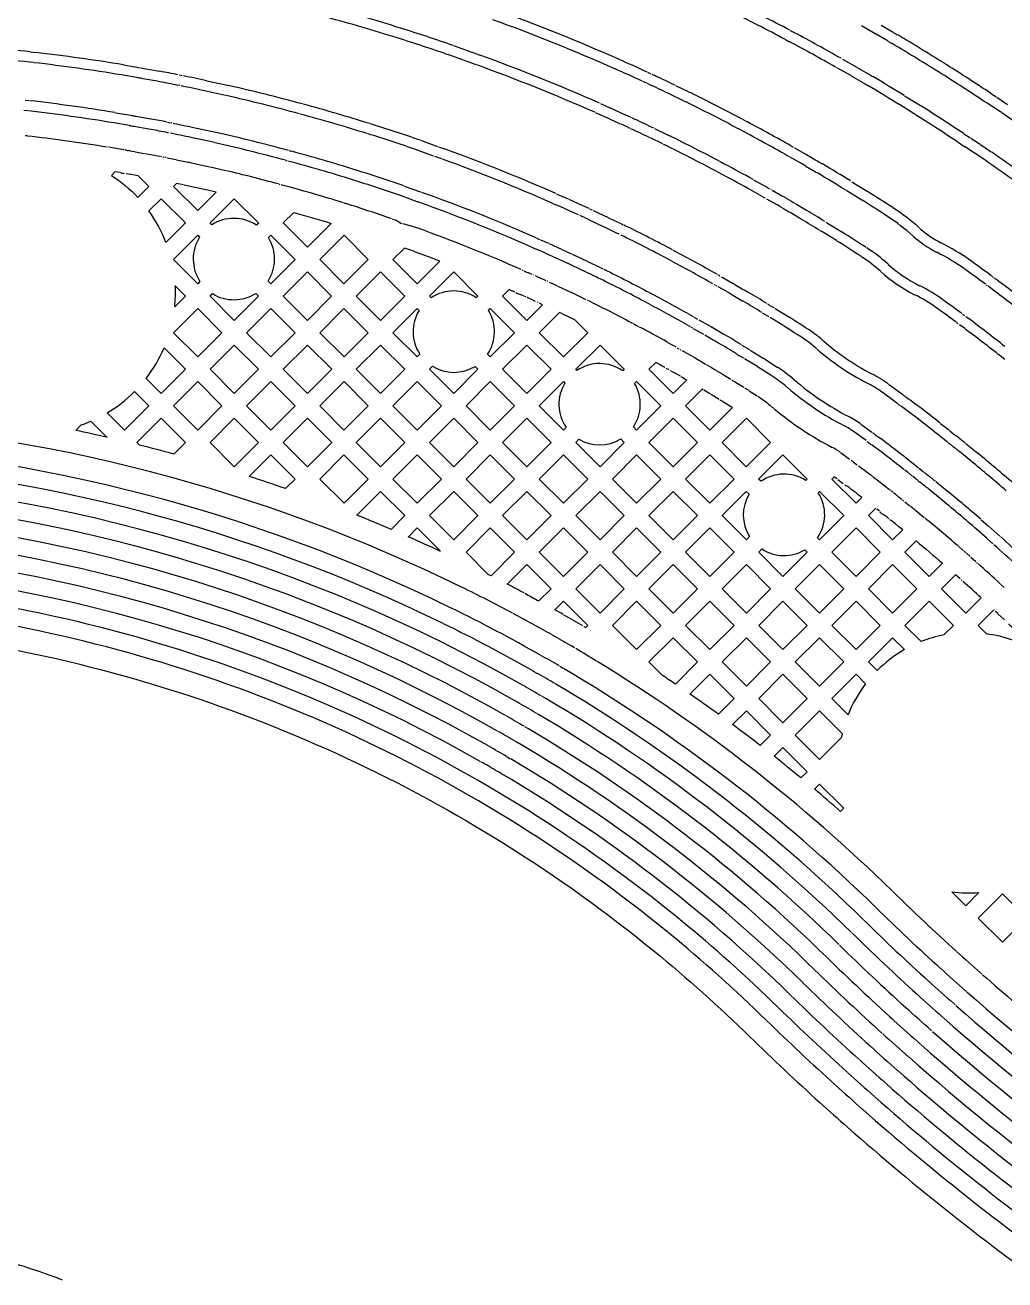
# Model space of a CAD drawing. Header units: millimetres. Extents: x 3175 to 3429, y -23 to 156.
# Drawn here: x 3313.08 to 3317.36, y 90.69 to 96.18 of the extents above; entities that cross this region are included whole.
import ezdxf

# ---------------------------------------------------------------- set-up
doc = ezdxf.new("R2010")
doc.units = ezdxf.units.MM
doc.header["$LTSCALE"] = 23.1
doc.layers.add('gbr-dxf_layer0', color=7, linetype='CONTINUOUS')

msp = doc.modelspace()

# ---------------------------------------------------------------- linework, layer by layer
at = {"layer": 'gbr-dxf_layer0', "color": 4}
for p, q in [((3316.7978, 96.1368), (3316.7348, 96.172)), ((3316.8201, 96.1758), (3316.8732, 96.1447)), ((3316.8515, 96.1053), (3316.7984, 96.1364)), ((3316.6514, 96.0275), (3316.7144, 95.9922)), ((3316.6273, 95.9893), (3316.6237, 95.9912)), ((3316.6905, 95.954), (3316.6305, 95.9876)), ((3316.7416, 95.9236), (3316.6918, 95.9531)), ((3316.7166, 95.9907), (3316.7635, 95.963)), ((3316.923, 95.8672), (3316.9951, 95.8225)), ((3317.3258, 95.8616), (3317.3736, 95.8294)), ((3316.9696, 95.7854), (3316.9003, 95.8283)), ((3317.3965, 95.7591), (3317.3482, 95.7921)), ((3317.2125, 95.6823), (3317.2531, 95.6551)), ((3317.229, 95.617), (3317.1884, 95.6443)), ((3317.2543, 95.6543), (3317.3021, 95.6215)), ((3317.2748, 95.5857), (3317.2299, 95.6165))]:
    msp.add_line(p, q, dxfattribs=at)
at = {"layer": 'gbr-dxf_layer0', "color": 5}
for p, q in [((3314.9518, 96.086), (3315.0317, 96.0574)), ((3315.0154, 96.0155), (3314.9355, 96.044)), ((3315.0513, 96.0026), (3315.0165, 96.015)), ((3315.0328, 96.057), (3315.0646, 96.0456)), ((3315.7993, 95.97), (3315.8143, 95.9633)), ((3315.8185, 95.9613), (3315.8344, 95.9537)), ((3315.7969, 95.9217), (3315.7789, 95.9299)), ((3315.8161, 95.9126), (3315.8002, 95.9202)), ((3315.922, 95.9121), (3315.9776, 95.8853)), ((3315.9592, 95.8442), (3315.9006, 95.8724)), ((3315.6127, 95.7753), (3315.5721, 95.7931)), ((3315.5935, 95.8329), (3315.6319, 95.8161)), ((3315.6333, 95.8154), (3315.6988, 95.7855)), ((3315.682, 95.7437), (3315.6135, 95.775)), ((3315.7078, 95.7323), (3315.6841, 95.7429)), ((3315.7006, 95.7848), (3315.7273, 95.7729)), ((3315.7244, 95.7242), (3315.7083, 95.7321)), ((3315.729, 95.772), (3315.7443, 95.7646)), ((3316.2148, 95.7643), (3316.2349, 95.7537)), ((3315.8665, 95.6566), (3315.8121, 95.6826)), ((3315.8297, 95.7241), (3315.8871, 95.6967)), ((3316.2119, 95.7149), (3316.1948, 95.724)), ((3316.1169, 95.5792), (3316.1348, 95.5696)), ((3316.4721, 95.5711), (3316.4205, 95.6)), ((3316.491, 95.5599), (3316.4727, 95.5707)), ((3316.4946, 95.6101), (3316.5128, 95.5993)), ((3316.1153, 95.529), (3316.0945, 95.5401)), ((3316.3006, 95.4272), (3316.2392, 95.4617)), ((3316.2623, 95.5003), (3316.3237, 95.4659)), ((3316.693, 95.491), (3316.7595, 95.4503)), ((3316.3138, 95.4198), (3316.311, 95.4213)), ((3316.3663, 95.3904), (3316.3209, 95.4159)), ((3316.3441, 95.4545), (3316.3895, 95.429)), ((3316.391, 95.428), (3316.4039, 95.4204)), ((3316.6696, 95.4525), (3316.6633, 95.4564)), ((3316.737, 95.4113), (3316.6705, 95.452)), ((3316.3827, 95.3806), (3316.3669, 95.39)), ((3316.4705, 95.3284), (3316.4226, 95.357)), ((3316.4476, 95.3945), (3316.4946, 95.3665)), ((3316.5787, 95.3155), (3316.5847, 95.3118)), ((3316.5858, 95.3111), (3316.6495, 95.2721)), ((3316.5603, 95.274), (3316.5545, 95.2775)), ((3316.625, 95.2344), (3316.5613, 95.2733)), ((3317.2982, 95.0275), (3317.2881, 95.0347)), ((3317.313, 95.0722), (3317.3231, 95.065)), ((3317.174, 94.8588), (3317.1638, 94.866)), ((3317.1908, 94.9021), (3317.2009, 94.8949)), ((3317.3607, 94.7147), (3317.3336, 94.7361))]:
    msp.add_line(p, q, dxfattribs=at)
at = {"layer": 'gbr-dxf_layer0', "color": 6}
for p, q in [((3313.1164, 96.0118), (3313.1001, 96.0137)), ((3313.1035, 96.0586), (3313.1228, 96.0564)), ((3313.5101, 96.0021), (3313.5844, 95.9896)), ((3313.6001, 95.9863), (3313.6672, 95.9744)), ((3313.7524, 95.9582), (3313.7663, 95.9552)), ((3313.6582, 95.9303), (3313.5941, 95.9417)), ((3313.7556, 95.9114), (3313.7448, 95.9138)), ((3313.8741, 95.9327), (3313.9635, 95.9131)), ((3313.0803, 95.8479), (3313.0975, 95.8458)), ((3313.9558, 95.8687), (3313.8633, 95.889)), ((3313.0917, 95.8012), (3313.0738, 95.8034)), ((3313.4747, 95.7931), (3313.543, 95.7816)), ((3313.5345, 95.7374), (3313.4691, 95.7484)), ((3313.6198, 95.7217), (3313.5541, 95.7334)), ((3313.5631, 95.7775), (3313.6288, 95.7658)), ((3313.7219, 95.7021), (3313.7155, 95.7031)), ((3313.9083, 95.6622), (3313.8187, 95.6818)), ((3313.8294, 95.7255), (3313.919, 95.706)), ((3314.2329, 95.6273), (3314.2397, 95.6256)), ((3314.865, 95.6038), (3314.7907, 95.6305)), ((3314.8071, 95.6725), (3314.8814, 95.6457)), ((3314.886, 95.6441), (3314.9164, 95.6333)), ((3314.9009, 95.591), (3314.8702, 95.6019)), ((3314.7367, 95.4725), (3314.807, 95.4472)), ((3314.7937, 95.4042), (3314.7203, 95.4306)), ((3314.8153, 95.4441), (3314.8448, 95.4338)), ((3315.4151, 95.4327), (3315.4526, 95.4166)), ((3315.4557, 95.4151), (3315.5151, 95.388)), ((3315.4338, 95.3757), (3315.3963, 95.3918)), ((3315.4984, 95.3462), (3315.4359, 95.3746)), ((3315.5466, 95.3737), (3315.5578, 95.3683)), ((3315.5619, 95.3663), (3315.6279, 95.335)), ((3315.5238, 95.3347), (3315.5035, 95.3436)), ((3315.539, 95.3274), (3315.5259, 95.3337)), ((3315.6075, 95.2949), (3315.5406, 95.3266)), ((3315.6648, 95.2674), (3315.6085, 95.2943)), ((3315.6291, 95.3344), (3315.6853, 95.3075)), ((3315.6864, 95.307), (3315.6935, 95.3036)), ((3315.6957, 95.3027), (3315.7041, 95.2986)), ((3315.3313, 95.2378), (3315.3668, 95.2226)), ((3315.6761, 95.262), (3315.666, 95.2669)), ((3315.351, 95.1804), (3315.3124, 95.1969)), ((3315.3693, 95.2216), (3315.4234, 95.197)), ((3315.4472, 95.1857), (3315.4678, 95.1761)), ((3315.9103, 95.1931), (3315.931, 95.1817)), ((3315.4264, 95.1457), (3315.4126, 95.1518)), ((3315.4508, 95.1344), (3315.4272, 95.1453)), ((3315.5159, 95.1038), (3315.4526, 95.1337)), ((3315.4699, 95.1753), (3315.5362, 95.144)), ((3315.5374, 95.1434), (3315.5947, 95.116)), ((3315.9083, 95.1428), (3315.8876, 95.1542)), ((3315.5742, 95.0759), (3315.5169, 95.1034)), ((3315.5824, 95.0718), (3315.5749, 95.0756)), ((3315.5961, 95.1153), (3315.6037, 95.1115)), ((3316.1083, 95.0844), (3316.1151, 95.0803)), ((3316.1218, 95.0766), (3316.1271, 95.0737)), ((3315.5922, 95.0673), (3315.5843, 95.0708)), ((3316.104, 95.035), (3316.0987, 95.038)), ((3316.1488, 95.0101), (3316.1083, 95.0326)), ((3316.1283, 95.073), (3316.1718, 95.0489)), ((3316.1729, 95.0482), (3316.18, 95.0442)), ((3315.808, 94.9562), (3315.7868, 94.9678)), ((3315.8095, 95.0067), (3315.8307, 94.9951)), ((3316.1568, 95.0056), (3316.1498, 95.0096)), ((3316.337, 94.9498), (3316.3533, 94.94)), ((3316.3578, 94.9373), (3316.4175, 94.9005)), ((3315.9872, 94.8572), (3315.9788, 94.862)), ((3316.0024, 94.9004), (3316.0078, 94.8973)), ((3316.0239, 94.8882), (3316.0661, 94.8649)), ((3316.0677, 94.8642), (3316.072, 94.8619)), ((3316.3928, 94.8629), (3316.336, 94.8979)), ((3316.0463, 94.8245), (3316.0011, 94.8494)), ((3316.227, 94.7687), (3316.2447, 94.7578)), ((3316.2487, 94.7553), (3316.3046, 94.7212)), ((3316.2202, 94.7201), (3316.2052, 94.7293)), ((3316.2801, 94.6834), (3316.2242, 94.7176)), ((3316.3061, 94.7202), (3316.366, 94.6816)), ((3316.3434, 94.6427), (3316.2807, 94.683)), ((3316.8523, 94.6074), (3316.9097, 94.5655)), ((3316.8821, 94.5299), (3316.8247, 94.5718)), ((3316.8895, 94.5242), (3316.8826, 94.5295)), ((3316.9111, 94.5643), (3316.918, 94.559)), ((3316.9296, 94.55), (3316.9423, 94.5413)), ((3316.916, 94.5048), (3316.9061, 94.5115)), ((3316.732, 94.4326), (3316.7798, 94.3978)), ((3317.0802, 94.4354), (3317.097, 94.4222)), ((3317.098, 94.4214), (3317.1146, 94.4083)), ((3316.7551, 94.3602), (3316.7045, 94.397)), ((3316.7823, 94.3961), (3316.7872, 94.3923)), ((3316.8076, 94.3765), (3316.819, 94.3689)), ((3317.0682, 94.3876), (3317.0514, 94.4008)), ((3317.0884, 94.3716), (3317.0691, 94.3869)), ((3317.1111, 94.3533), (3317.091, 94.3695)), ((3317.1203, 94.4037), (3317.1404, 94.3875)), ((3316.7928, 94.3322), (3316.7814, 94.3399)), ((3317.2137, 94.2708), (3317.1629, 94.3122)), ((3317.1922, 94.3463), (3317.2431, 94.3049)), ((3316.9477, 94.2698), (3316.966, 94.2559)), ((3316.9674, 94.2546), (3316.984, 94.2412)), ((3316.9376, 94.2209), (3316.9221, 94.2327)), ((3316.9546, 94.2071), (3316.9381, 94.2205)), ((3316.9792, 94.1875), (3316.9573, 94.2048)), ((3316.9862, 94.2393), (3317.0054, 94.2241)), ((3317.0792, 94.1068), (3317.0297, 94.1474)), ((3317.0592, 94.1814), (3317.1087, 94.1408)), ((3317.2557, 93.9569), (3317.23, 93.9797)), ((3317.2584, 94.0147), (3317.2866, 93.9896)), ((3317.2872, 93.9889), (3317.3132, 93.9664)), ((3317.2828, 93.9333), (3317.2568, 93.9558)), ((3317.3085, 93.9097), (3317.2833, 93.9328)), ((3317.3145, 93.9652), (3317.3398, 93.9421))]:
    msp.add_line(p, q, dxfattribs=at)
at = {"layer": 'gbr-dxf_layer0'}
for p, q in [((3313.4184, 95.6472), (3313.4385, 95.6438)), ((3313.4518, 95.6418), (3313.5105, 95.6319)), ((3313.5388, 95.6265), (3313.5589, 95.623)), ((3313.5609, 95.6226), (3313.6013, 95.6153)), ((3313.605, 95.6148), (3313.6687, 95.6026)), ((3313.7011, 95.596), (3313.7396, 95.5882)), ((3313.5398, 95.5232), (3313.5207, 95.5266)), ((3313.8877, 95.5563), (3313.9561, 95.5404)), ((3313.8621, 95.4579), (3313.7746, 95.4768)), ((3313.9144, 95.4458), (3313.8631, 95.4577)), ((3314.1966, 95.4788), (3314.2022, 95.4772)), ((3314.4726, 95.3989), (3314.4798, 95.3966)), ((3314.6842, 95.3289), (3314.6901, 95.3269)), ((3314.7372, 95.2016), (3314.687, 95.1515)), ((3314.7597, 95.1938), (3314.7373, 95.2016)), ((3315.3012, 95.0842), (3315.303, 95.0835)), ((3315.3082, 95.0815), (3315.3143, 95.0787)), ((3315.3163, 95.0777), (3315.3261, 95.0732)), ((3315.3273, 95.0726), (3315.3546, 95.0601)), ((3315.4074, 95.0357), (3315.4699, 95.0063)), ((3315.2533, 94.9943), (3315.243, 94.9987)), ((3315.2587, 94.9919), (3315.2546, 94.9937)), ((3315.2681, 94.988), (3315.2618, 94.9906)), ((3315.2814, 94.9819), (3315.2717, 94.9864)), ((3315.3105, 94.9685), (3315.2835, 94.9809)), ((3315.3411, 94.9542), (3315.3274, 94.9602)), ((3315.7286, 94.8763), (3315.7343, 94.8734)), ((3315.95, 94.7544), (3315.9642, 94.7465)), ((3315.9656, 94.7457), (3315.9937, 94.7303)), ((3316.0563, 94.6933), (3316.0723, 94.6839)), ((3315.893, 94.6699), (3315.8882, 94.6724)), ((3315.9134, 94.6585), (3315.9035, 94.6639)), ((3315.9433, 94.6421), (3315.9152, 94.6574)), ((3316.0748, 94.6823), (3316.0983, 94.6678)), ((3316.0747, 94.5632), (3316.0453, 94.5811)), ((3316.184, 94.6155), (3316.2204, 94.5933)), ((3316.2236, 94.5914), (3316.2419, 94.58)), ((3316.1129, 94.5398), (3316.0776, 94.5613)), ((3316.1282, 94.5306), (3316.1171, 94.5373)), ((3316.17, 94.505), (3316.1294, 94.5299)), ((3316.2441, 94.5785), (3316.2786, 94.5562)), ((3316.2811, 94.5544), (3316.2852, 94.5517)), ((3316.6429, 94.3083), (3316.6632, 94.2934)), ((3316.6646, 94.2924), (3316.6828, 94.2791)), ((3316.8571, 94.1464), (3316.8614, 94.1433)), ((3316.8643, 94.1412), (3316.8712, 94.136)), ((3316.9139, 94.1013), (3316.9204, 94.0957)), ((3316.9242, 94.093), (3316.9465, 94.0757)), ((3316.797, 94.0644), (3316.7651, 94.0324)), ((3316.9489, 94.0738), (3316.9622, 94.063)), ((3316.9633, 94.0621), (3316.9708, 94.0561)), ((3316.9728, 94.0544), (3317.0092, 94.0244)), ((3316.883, 93.9965), (3316.8646, 94.0106)), ((3316.8967, 93.9853), (3316.8835, 93.9961)), ((3316.9059, 93.9779), (3316.8984, 93.9839)), ((3317.1584, 93.8984), (3317.1801, 93.8794)), ((3317.1834, 93.8766), (3317.1909, 93.8702)), ((3317.1932, 93.8682), (3317.2103, 93.8532)), ((3317.2124, 93.8512), (3317.2342, 93.8314)), ((3317.3423, 93.7334), (3317.3579, 93.7187)), ((3315.4331, 93.5996), (3315.4626, 93.5827)), ((3317.33, 93.6046), (3317.3202, 93.6138)), ((3317.3599, 93.5765), (3317.3312, 93.6034)), ((3315.4645, 93.5817), (3315.5149, 93.5527)), ((3315.414, 93.4935), (3315.3844, 93.5104)), ((3315.4159, 93.3746), (3315.43, 93.3662)), ((3315.3931, 93.2995), (3315.3753, 93.3101)), ((3315.3374, 93.2437), (3315.3535, 93.2344)), ((3316.6762, 93.1623), (3316.6052, 93.2333)), ((3315.3167, 93.1677), (3315.3006, 93.177)), ((3315.2619, 93.1111), (3315.2775, 93.102)), ((3315.2377, 93.037), (3315.2222, 93.046)), ((3315.1848, 92.9793), (3315.2001, 92.9705)), ((3315.1607, 92.9053), (3315.1454, 92.9141))]:
    msp.add_line(p, q, dxfattribs=at)
at = {"layer": 'gbr-dxf_layer0', "color": 6, "linetype": 'Continuous'}
for points in [[(3313.5918, 95.942, -0.009078), (3313.5757, 95.9454), (3313.5015, 95.9579)], [(3313.7271, 95.7468, -0.033228), (3313.73, 95.7464, -0.003294), (3313.8283, 95.7258)], [(3313.7068, 95.7048, -0.038279), (3313.7035, 95.7055, -0.003885), (3313.694, 95.7076)], [(3314.8317, 95.3907), (3314.7999, 95.4019, -0.056889), (3314.7951, 95.4037)], [(3315.5184, 95.3866, 0.003493), (3315.5228, 95.3843), (3315.543, 95.3754)], [(3315.4259, 95.1957, 0.003079), (3315.4319, 95.1925), (3315.4457, 95.1864)], [(3315.4101, 95.1531, -0.003071), (3315.4036, 95.1565), (3315.3525, 95.1798)], [(3315.6088, 95.1091, -0.032989), (3315.6115, 95.108, -0.007198), (3315.8081, 95.0074)], [(3316.3305, 94.9011, -0.020748), (3316.329, 94.9021), (3316.3128, 94.9118)]]:
    msp.add_lwpolyline(points, format="xyb", dxfattribs=at)
at = {"layer": 'gbr-dxf_layer0', "color": 4, "linetype": 'Continuous'}
msp.add_lwpolyline([(3317.3466, 95.7933), (3317.3017, 95.8237, -0.011416), (3317.2758, 95.8397)], format="xyb", dxfattribs=at)
at = {"layer": 'gbr-dxf_layer0', "linetype": 'Continuous'}
for points in [[(3313.08, 95.6941, 0.007422), (3313.0834, 95.6937, -0.031205), (3313.0896, 95.6927, -0.010963), (3313.4165, 95.6475)], [(3313.7417, 95.5877), (3313.7927, 95.577, -0.039932), (3313.8005, 95.5752), (3313.8853, 95.5568)], [(3313.4565, 95.5194, -0.061807), (3313.5719, 95.423), (3313.62, 95.4711), (3313.5741, 95.517), (3313.5411, 95.523)], [(3314.2074, 95.3112), (3314.2538, 95.3576, -0.005763), (3314.4177, 95.3095)], [(3314.6926, 95.3259), (3314.7006, 95.323, -0.110912), (3314.7193, 95.3109), (3314.7268, 95.3091)], [(3314.7305, 95.3083), (3314.7651, 95.2994, -0.029626), (3314.7707, 95.2976), (3314.7947, 95.2893)], [(3315.2594, 95.1025, -0.017425), (3315.2625, 95.1012, -0.031798), (3315.2683, 95.0984, 0.014089), (3315.2748, 95.0954, -0.032999), (3315.2809, 95.093), (3315.2948, 95.0871)], [(3315.3697, 95.0526), (3315.3781, 95.0489, -0.036498), (3315.3849, 95.0461), (3315.4053, 95.0367)], [(3315.2197, 95.0089, -0.024025), (3315.2153, 95.0107, -0.003274), (3315.2056, 95.0153)], [(3315.4718, 95.0053), (3315.5248, 94.98, -0.029447), (3315.5301, 94.9775)], [(3315.5414, 94.9719, -0.029733), (3315.5469, 94.9695, -0.006747), (3315.7274, 94.877)], [(3315.8756, 94.6796, -0.013315), (3315.8734, 94.6809, 0.001504), (3315.836, 94.7021), (3315.8059, 94.6719)], [(3315.9959, 94.7291, -0.022452), (3315.9997, 94.7268, 0.006813), (3316.0531, 94.695)], [(3316.0996, 94.667), (3316.1253, 94.6514, -0.050855), (3316.134, 94.6459), (3316.1631, 94.6281)], [(3316.1685, 94.625, -0.015467), (3316.171, 94.6234), (3316.1821, 94.6168)], [(3316.2857, 94.5513, -0.029062), (3316.3348, 94.5152, -0.039312), (3316.3408, 94.5101)], [(3313.3008, 94.4045), (3313.3251, 94.4289, 0.018556), (3313.3672, 94.4452), (3313.4378, 94.3746)], [(3316.6881, 94.2754, -0.03545), (3316.6938, 94.2712, 0.0093), (3316.7166, 94.2538)], [(3316.6281, 94.1934, -0.015587), (3316.6257, 94.195), (3316.6154, 94.2025), (3316.6052, 94.1923)], [(3316.7212, 94.2501), (3316.7277, 94.2461, -0.035773), (3316.7335, 94.242, -0.004661), (3316.8443, 94.1565, -0.031556), (3316.849, 94.1522), (3316.8551, 94.1477)], [(3316.6052, 94.1923), (3316.7112, 94.0863), (3316.7365, 94.1117, 0.002746), (3316.6725, 94.1608)], [(3316.8744, 94.1333), (3316.8833, 94.1259, -0.037002), (3316.8887, 94.1208, -0.037346), (3316.8948, 94.1164), (3316.9106, 94.104)], [(3316.8537, 94.019), (3316.8466, 94.0251), (3316.8341, 94.0348, -0.113665), (3316.8161, 94.0488)], [(3315.263, 93.6932, -0.002444), (3315.3253, 93.6595), (3315.3785, 93.7128), (3315.2725, 93.8188), (3315.187, 93.7333)], [(3317.1664, 93.7557, -0.013791), (3317.1645, 93.7575), (3317.146, 93.7743), (3317.0846, 93.7129)], [(3317.0846, 93.7129), (3317.1907, 93.6067), (3317.2575, 93.6735, 0.003621), (3317.1782, 93.7453)], [(3312.1102, 93.5592), (3312.1443, 93.5574, -0.009252), (3312.3787, 93.5404, -0.023533), (3312.9713, 93.4584, -0.125686), (3315.8288, 92.1292, -0.02208), (3316.2469, 91.7556)], [(3317.2446, 93.5529), (3317.2802, 93.5173, -0.051426), (3317.3937, 93.4902), (3317.4211, 93.5176, 0.002041), (3317.3785, 93.559)], [(3315.48, 93.4553), (3315.4686, 93.4619, -0.029003), (3315.4637, 93.465), (3315.4154, 93.4927)], [(3316.6052, 93.2333), (3316.7111, 93.3392), (3316.7526, 93.2977, 0.06863), (3316.6762, 93.1623)], [(3317.0405, 91.7829, -0.019467), (3317.0383, 91.7847, -0.003436), (3316.9291, 91.8822)], [(3316.2469, 91.7553, 0.009308), (3316.5524, 91.4685, 0.003625), (3316.6738, 91.3603, 0.026571), (3317.6119, 90.6181, 0.003501), (3317.6535, 90.5887, 0.010355), (3318.0406, 90.3288, 0.003121), (3318.1135, 90.2826, 0.022047), (3318.9758, 89.7909, 0.010372), (3319.3957, 89.5864)], [(3313.2428, 90.6923, 0.004246), (3313.222, 90.7002, 0.018632), (3312.9588, 90.7868, 0.004925), (3312.9441, 90.7911)]]:
    msp.add_lwpolyline(points, format="xyb", dxfattribs=at)
at = {"layer": 'gbr-dxf_layer0', "color": 5, "linetype": 'Continuous'}
for points in [[(3316.4416, 95.6399, -0.037236), (3316.4444, 95.6382), (3316.493, 95.6109)], [(3317.1577, 94.8704, -0.018624), (3317.1565, 94.8714, -0.003594), (3317.1495, 94.8769)]]:
    msp.add_lwpolyline(points, format="xyb", dxfattribs=at)
at = {"layer": 'gbr-dxf_layer0', "linetype": 'Continuous'}
for points in [[(3313.4965, 95.5312), (3313.4724, 95.5353), (3313.4565, 95.5194)], [(3313.7713, 95.4777), (3313.7408, 95.4841), (3313.7278, 95.4711)], [(3313.7278, 95.4711), (3313.8338, 95.3651), (3313.9144, 95.4458)], [(3313.6205, 95.3639), (3313.6739, 95.4172), (3313.7799, 95.3112), (3313.6952, 95.2265)], [(3314.4177, 95.3095), (3314.3134, 95.2052), (3314.2074, 95.3112)], [(3314.687, 95.1515), (3314.793, 95.0455), (3314.8919, 95.1444)], [(3313.7356, 95.036), (3313.78, 94.9916), (3313.7333, 94.9448)], [(3315.2055, 95.0154), (3315.1949, 95.02), (3315.1664, 94.9916)], [(3315.1664, 94.9916), (3315.2725, 94.8856), (3315.3411, 94.9542)], [(3315.425, 94.9151), (3315.4146, 94.92), (3315.3263, 94.8317)], [(3315.3263, 94.8317), (3315.4324, 94.7257), (3315.5383, 94.8317), (3315.4822, 94.8878), (3315.4264, 94.9144)], [(3313.6868, 94.7651), (3313.78, 94.6719), (3313.674, 94.5659), (3313.6082, 94.6317)], [(3315.8059, 94.6719), (3315.9119, 94.5659), (3315.9712, 94.6252)], [(3316.0434, 94.5823), (3316.0388, 94.5851), (3315.9658, 94.512)], [(3315.9658, 94.512), (3316.0718, 94.406), (3316.1705, 94.5047)], [(3316.7651, 94.0324), (3316.8709, 93.9265), (3316.9149, 93.9705), (3316.9067, 93.9772)], [(3316.814, 94.0514), (3316.8083, 94.0561), (3316.8015, 94.0613)], [(3314.7544, 93.94), (3314.793, 93.9786), (3314.8951, 93.8765)], [(3315.5214, 93.5487), (3315.5294, 93.5441), (3315.5383, 93.553), (3315.4324, 93.6589), (3315.3947, 93.6212)], [(3317.3141, 93.6197), (3317.3127, 93.621), (3317.2446, 93.5529)], [(3317.248, 92.3854), (3317.1907, 92.3281), (3317.13, 92.3888)]]:
    msp.add_lwpolyline(points, dxfattribs=at)
for points in [[(3313.8877, 95.3112), (3313.9936, 95.4172), (3314.0996, 95.3112), (3314.0904, 95.3019, 0.297808), (3313.8958, 95.3031)], [(3313.7279, 95.1515), (3313.8338, 95.2573), (3313.8421, 95.249, 0.295981), (3313.8439, 95.0555), (3313.8339, 95.0455)], [(3314.1416, 95.0573, 0.289353), (3314.1434, 95.2472), (3314.1535, 95.2573), (3314.2595, 95.1513), (3314.1535, 95.0454)], [(3314.8469, 94.9916), (3314.9528, 95.0975), (3315.0587, 94.9916), (3315.0515, 94.9844, 0.302623), (3314.8543, 94.9842)], [(3313.8878, 94.9916), (3313.8987, 95.0024, 0.287584), (3314.0876, 95.0036), (3314.0997, 94.9915), (3313.9937, 94.8856)], [(3314.687, 94.8317), (3314.793, 94.9377), (3314.8014, 94.9293, 0.292272), (3314.8049, 94.7379), (3314.7929, 94.7258)], [(3315.1009, 94.7376, 0.293056), (3315.1044, 94.9295), (3315.1126, 94.9377), (3315.2186, 94.8317), (3315.1127, 94.7258)], [(3315.4862, 94.6718), (3315.5922, 94.7778), (3315.6981, 94.6719), (3315.6915, 94.6653, 0.308444), (3315.4913, 94.6668)], [(3314.8467, 94.6719), (3314.8598, 94.6849, 0.282755), (3315.046, 94.6848), (3315.0588, 94.6719), (3314.9528, 94.5659)], [(3315.3265, 94.512), (3315.4323, 94.6179), (3315.4385, 94.6117, 0.296541), (3315.4442, 94.418), (3315.4324, 94.4062)], [(3315.738, 94.4201, 0.288708), (3315.7435, 94.6095), (3315.752, 94.618), (3315.858, 94.512), (3315.752, 94.406)], [(3313.4386, 94.4816, 0.062076), (3313.5577, 94.5744), (3313.6201, 94.512), (3313.5141, 94.4061)], [(3313.568, 94.3522), (3313.674, 94.4582), (3313.78, 94.3522), (3313.7295, 94.3017, 0.005292), (3313.5794, 94.3408)], [(3315.4862, 94.3523), (3315.5, 94.366, 0.276977), (3315.6829, 94.3674), (3315.6981, 94.3521), (3315.5923, 94.2463)], [(3314.0592, 94.2038), (3314.1536, 94.2983), (3314.2595, 94.1924), (3314.2178, 94.1507, 0.005704)], [(3316.2854, 94.1924), (3316.3914, 94.2983), (3316.4974, 94.1923), (3316.4913, 94.1862, 0.300423), (3316.2954, 94.1824)], [(3314.529, 94.0344), (3314.6331, 94.1385), (3314.7391, 94.0325), (3314.6792, 93.9725, 0.005538)], [(3316.1256, 94.0325), (3316.2315, 94.1385), (3316.2433, 94.1267, 0.282108), (3316.246, 93.9409), (3316.2316, 93.9265)], [(3316.5427, 93.9351, 0.303241), (3316.5455, 94.1326), (3316.5513, 94.1384), (3316.6573, 94.0324), (3316.5513, 93.9265)], [(3315.0067, 93.8727), (3315.1126, 93.9786), (3315.2186, 93.8726), (3315.1157, 93.7697, 0.000649), (3315.1035, 93.7759)], [(3316.9248, 93.8727), (3316.974, 93.9218, -0.005072), (3317.0886, 93.8246), (3317.0307, 93.7668)], [(3316.2855, 93.8726), (3316.2996, 93.8867, 0.28493), (3316.487, 93.8831), (3316.4975, 93.8726), (3316.3915, 93.7666)], [(3316.9248, 93.553), (3317.0307, 93.659), (3317.1368, 93.5529), (3317.0954, 93.5115, 0.045783), (3316.9957, 93.4821)], [(3315.806, 93.3931), (3315.9119, 93.499), (3316.0179, 93.393), (3315.9213, 93.2964, 0.002342), (3315.865, 93.3341)], [(3316.765, 93.3931), (3316.8709, 93.4991), (3316.9229, 93.4471, 0.066721), (3316.8028, 93.3553)], [(3315.9853, 93.2526), (3316.0718, 93.3392), (3316.1777, 93.2333), (3316.1093, 93.1649, 0.005188)], [(3316.1716, 93.1194), (3316.2316, 93.1794), (3316.3376, 93.0734), (3316.2924, 93.0282, 0.005169)], [(3316.4453, 93.0734), (3316.5513, 93.1794), (3316.6507, 93.0801, 0.007772), (3316.6471, 93.0631), (3316.5514, 92.9674)], [(3316.353, 92.981), (3316.3915, 93.0195), (3316.4975, 92.9135), (3316.4704, 92.8865, 0.00515)], [(3316.5293, 92.8376), (3316.5514, 92.8596), (3316.6574, 92.7536), (3316.6435, 92.7397, 0.005135)]]:
    msp.add_lwpolyline(points, format="xyb", close=True, dxfattribs=at)
for points in [[(3314.3673, 95.1513), (3314.4734, 95.2574), (3314.5793, 95.1515), (3314.4732, 95.0454)], [(3314.2074, 94.9915), (3314.3134, 95.0974), (3314.4193, 94.9915), (3314.3134, 94.8856)], [(3314.5271, 94.9915), (3314.6332, 95.0976), (3314.7392, 94.9916), (3314.6331, 94.8855)], [(3313.7279, 94.8317), (3313.8339, 94.9377), (3313.9399, 94.8317), (3313.8339, 94.7258)], [(3314.0476, 94.8317), (3314.1535, 94.9376), (3314.2595, 94.8317), (3314.1536, 94.7258)], [(3314.3672, 94.8317), (3314.4732, 94.9377), (3314.5792, 94.8316), (3314.4733, 94.7257)], [(3313.8877, 94.6719), (3313.9937, 94.7779), (3314.0997, 94.6719), (3313.9937, 94.5659)], [(3314.2075, 94.6719), (3314.3134, 94.7778), (3314.4194, 94.6718), (3314.3135, 94.5659)], [(3314.5271, 94.6718), (3314.6331, 94.7778), (3314.739, 94.6719), (3314.633, 94.5659)], [(3315.1666, 94.6719), (3315.2725, 94.7778), (3315.3785, 94.6718), (3315.2726, 94.5659)], [(3313.7279, 94.512), (3313.8339, 94.618), (3313.9398, 94.512), (3313.8338, 94.4061)], [(3314.0476, 94.512), (3314.1536, 94.618), (3314.2596, 94.512), (3314.1536, 94.406)], [(3314.3673, 94.512), (3314.4733, 94.6179), (3314.5791, 94.5121), (3314.4732, 94.4061)], [(3314.6869, 94.5121), (3314.7929, 94.618), (3314.8989, 94.512), (3314.7929, 94.406)], [(3315.0066, 94.512), (3315.1127, 94.6181), (3315.2187, 94.512), (3315.1127, 94.406)], [(3313.8877, 94.3522), (3313.9937, 94.4582), (3314.0997, 94.3522), (3313.9938, 94.2462)], [(3314.2075, 94.3522), (3314.3135, 94.4581), (3314.4194, 94.3523), (3314.3134, 94.2463)], [(3314.5271, 94.3523), (3314.633, 94.4582), (3314.739, 94.3522), (3314.6331, 94.2462)], [(3314.8468, 94.3522), (3314.9528, 94.4581), (3315.0588, 94.3521), (3314.9528, 94.2462)], [(3315.1665, 94.3521), (3315.2726, 94.4582), (3315.3785, 94.3523), (3315.2724, 94.2462)], [(3315.8059, 94.3522), (3315.9119, 94.4581), (3316.0179, 94.3521), (3315.9119, 94.2461)], [(3316.1257, 94.3521), (3316.2316, 94.4581), (3316.3375, 94.3522), (3316.2315, 94.2462)], [(3314.3672, 94.1924), (3314.4732, 94.2984), (3314.5792, 94.1924), (3314.4733, 94.0864)], [(3314.687, 94.1924), (3314.7929, 94.2983), (3314.899, 94.1923), (3314.793, 94.0863)], [(3315.0067, 94.1923), (3315.1127, 94.2982), (3315.2186, 94.1923), (3315.1126, 94.0864)], [(3315.3263, 94.1924), (3315.4324, 94.2984), (3315.5384, 94.1924), (3315.4323, 94.0863)], [(3315.6461, 94.1924), (3315.752, 94.2983), (3315.858, 94.1923), (3315.7521, 94.0864)], [(3315.9658, 94.1923), (3316.0718, 94.2982), (3316.1777, 94.1924), (3316.0717, 94.0864)], [(3314.8469, 94.0325), (3314.9528, 94.1384), (3315.0587, 94.0325), (3314.9528, 93.9266)], [(3315.1665, 94.0325), (3315.2724, 94.1385), (3315.3784, 94.0325), (3315.2725, 93.9265)], [(3315.4862, 94.0325), (3315.5923, 94.1385), (3315.6983, 94.0325), (3315.5922, 93.9265)], [(3315.806, 94.0325), (3315.9119, 94.1384), (3316.0178, 94.0325), (3315.9119, 93.9266)], [(3315.3264, 93.8726), (3315.4323, 93.9786), (3315.5383, 93.8726), (3315.4324, 93.7666)], [(3315.6461, 93.8726), (3315.7521, 93.9786), (3315.858, 93.8727), (3315.752, 93.7667)], [(3315.9658, 93.8727), (3316.0717, 93.9786), (3316.1777, 93.8726), (3316.0718, 93.7667)], [(3316.6052, 93.8726), (3316.7112, 93.9785), (3316.8171, 93.8727), (3316.7111, 93.7667)], [(3315.4863, 93.7128), (3315.5922, 93.8187), (3315.6981, 93.7128), (3315.5922, 93.6069)], [(3315.8059, 93.7128), (3315.9119, 93.8188), (3316.0179, 93.7128), (3315.9119, 93.6068)], [(3316.1257, 93.7128), (3316.2316, 93.8187), (3316.3376, 93.7127), (3316.2317, 93.6068)], [(3316.4454, 93.7127), (3316.5513, 93.8187), (3316.6572, 93.7128), (3316.5513, 93.6068)], [(3316.765, 93.7128), (3316.8709, 93.8188), (3316.9768, 93.7129), (3316.8709, 93.6069)], [(3315.6461, 93.553), (3315.752, 93.6589), (3315.858, 93.5529), (3315.7521, 93.447)], [(3315.9658, 93.5529), (3316.0718, 93.659), (3316.1778, 93.5529), (3316.0718, 93.4469)], [(3316.2856, 93.5529), (3316.3915, 93.6588), (3316.4974, 93.553), (3316.3915, 93.4471)], [(3316.6051, 93.553), (3316.7111, 93.6589), (3316.817, 93.553), (3316.7111, 93.447)], [(3316.1257, 93.393), (3316.2317, 93.4991), (3316.3376, 93.3932), (3316.2316, 93.2872)], [(3316.4453, 93.3932), (3316.5512, 93.4991), (3316.6572, 93.3931), (3316.5513, 93.2872)], [(3316.2855, 93.2333), (3316.3915, 93.3393), (3316.4974, 93.2333), (3316.3914, 93.1273)], [(3317.2446, 92.2742), (3317.3506, 92.3802), (3317.4566, 92.2742), (3317.3506, 92.1682)]]:
    msp.add_lwpolyline(points, close=True, dxfattribs=at)
at = {"layer": 'gbr-dxf_layer0', "color": 5}
for centre, radius, start, end in [((3312.2339, 88.2078), 8.3345, 72.64676, 74.88262), ((3312.2205, 88.211), 8.5445, 66.16252, 70.03685), ((3312.234, 88.2078), 8.2895, 72.65602, 74.86998), ((3312.2205, 88.211), 8.4995, 66.15414, 70.02521), ((3312.2155, 88.2133), 8.2897, 70.85159, 72.51427), ((3312.2155, 88.2133), 8.3347, 70.8434, 72.50618), ((3312.2231, 88.21), 8.335, 66.17238, 70.05229), ((3312.2286, 88.2076), 8.5444, 65.31023, 66.21293), ((3312.2231, 88.2101), 8.29, 66.19707, 70.03822), ((3312.2289, 88.2074), 8.4994, 65.32729, 66.20751), ((3312.2153, 88.2141), 8.544, 64.30294, 64.93242), ((3312.2151, 88.2142), 8.499, 64.31582, 64.92264), ((3316.25, 96.4537), 0.6752, 244.6011, 245.2858), ((3316.2501, 96.4536), 0.6302, 244.4861, 245.1647), ((3312.2055, 88.2189), 8.5444, 62.02372, 63.73109), ((3312.2055, 88.2189), 8.4994, 62.01595, 63.72334), ((3312.207, 88.2178), 8.3346, 64.25147, 64.86811), ((3312.2233, 88.2097), 8.5441, 60.53538, 61.98293), ((3312.2068, 88.2179), 8.2896, 64.23548, 64.86913), ((3316.2578, 96.4499), 0.8396, 243.8931, 244.4289), ((3312.21, 88.2166), 8.335, 62.05721, 63.74787), ((3312.2233, 88.2097), 8.4991, 60.52718, 61.99772), ((3316.2575, 96.4501), 0.8846, 243.8369, 244.3749), ((3312.21, 88.2166), 8.29, 62.06559, 63.75623), ((3316.6407, 96.0073), 0.4178, 239.3272, 240.6894), ((3312.2164, 88.2133), 8.3349, 60.96916, 61.94377), ((3316.6406, 96.0073), 0.4628, 239.4935, 240.866), ((3317.1834, 96.6896), 1.2799, 238.4757, 240.9953), ((3311.9484, 87.8433), 8.9999, 58.23142, 59.14221), ((3312.2164, 88.2133), 8.2899, 60.97761, 61.92918), ((3317.1834, 96.6896), 1.3249, 238.5284, 241.0499), ((3311.9484, 87.8434), 8.9549, 58.24466, 59.13378), ((3316.6328, 96.012), 0.6276, 240.6082, 241.4202), ((3316.3275, 95.4381), 0.0225, 57.2442, 61.4266), ((3316.6329, 96.0119), 0.6726, 240.4848, 241.2982), ((3317.1819, 96.6903), 1.4892, 238.5992, 240.3428), ((3312.2026, 88.2223), 8.4996, 56.87146, 57.75168), ((3312.2028, 88.2221), 8.5446, 56.88169, 57.76205), ((3317.1818, 96.6904), 1.5342, 238.6815, 240.2551), ((3311.9718, 87.829), 8.7903, 58.4243, 59.02539), ((3316.329, 94.5468), 0.993, 48.2365, 56.8224), ((3311.9719, 87.8289), 8.7453, 58.41164, 59.03507), ((3316.329, 94.5468), 0.948, 48.3664, 56.7479), ((3312.2035, 88.2217), 8.3351, 56.89491, 57.75356), ((3317.2769, 95.6079), 0.4749, 228.1954, 243.1194), ((3317.2769, 95.6079), 0.4299, 228.4816, 242.9654), ((3312.2032, 88.2219), 8.2902, 56.87803, 57.75997), ((3316.328, 94.5476), 0.7836, 48.153, 56.7245), ((3316.6533, 94.3659), 0.9149, 54.461, 63.3634), ((3316.6533, 94.3659), 0.9599, 54.5363, 63.4409), ((3316.328, 94.5476), 0.7386, 48.2499, 56.5601), ((3317.2767, 95.6082), 0.6395, 228.3409, 243.2231), ((3312.2136, 88.2164), 8.5446, 53.4486, 54.20407), ((3317.2767, 95.6082), 0.6845, 228.2289, 243.1188), ((3312.2136, 88.2164), 8.4996, 53.44136, 54.19551), ((3317.5749, 95.3975), 0.4179, 229.6732, 230.6755), ((3316.6532, 94.3661), 0.7503, 54.4862, 63.3581), ((3317.2959, 95.0566), 0.0225, 225.0107, 236.2365), ((3312.1953, 88.2301), 8.4997, 51.71804, 53.10014), ((3312.1953, 88.2302), 8.5447, 51.70321, 53.10843), ((3316.6531, 94.3661), 0.7053, 54.5841, 63.4538), ((3312.2143, 88.2158), 8.3351, 53.48928, 54.19858), ((3312.2145, 88.2157), 8.2901, 53.47656, 54.2095), ((3317.5674, 95.4037), 0.6274, 231.3883, 232.441), ((3312.2002, 88.2265), 8.2902, 51.75039, 53.12889), ((3312.2003, 88.2264), 8.3352, 51.74211, 53.12053)]:
    msp.add_arc(centre, radius, start, end, dxfattribs=at)
at = {"layer": 'gbr-dxf_layer0', "color": 4}
for centre, radius, start, end in [((3312.2105, 88.2163), 8.9402, 62.03933, 63.77165), ((3312.2104, 88.2163), 8.9852, 62.0465, 63.77864), ((3317.341, 97.8478), 1.9275, 241.5763, 242.1582), ((3312.2099, 88.2169), 8.985, 60.41842, 61.89958), ((3317.2044, 96.6774), 0.6273, 238.2882, 240.0359), ((3311.9742, 87.8278), 9.6524, 57.87606, 59.36218), ((3317.341, 97.8477), 1.9725, 241.6099, 242.1922), ((3312.2098, 88.2169), 8.94, 60.43216, 61.89158), ((3317.2045, 96.6774), 0.6723, 238.39, 239.8412), ((3311.9743, 87.8277), 9.6074, 57.86921, 59.37564), ((3317.1935, 96.6837), 0.8392, 239.2675, 240.7068), ((3311.9683, 87.8314), 9.4404, 58.35075, 59.32564), ((3312.2121, 88.2161), 9.152, 56.41646, 57.82917), ((3312.2121, 88.2161), 9.197, 56.42445, 57.83695), ((3317.1937, 96.6836), 0.8842, 239.3325, 240.7713), ((3311.9684, 87.8314), 9.3954, 58.34353, 59.31832), ((3317.6432, 96.4032), 0.6277, 236.7843, 239.3891), ((3312.2025, 88.2221), 8.9852, 56.34852, 57.75072), ((3312.2026, 88.222), 8.9402, 56.34088, 57.76504), ((3317.6413, 96.4043), 0.8398, 236.8773, 239.1239), ((3317.6413, 96.4043), 0.8848, 236.9575, 239.2058), ((3312.2154, 88.2148), 8.9401, 53.43859, 55.5203), ((3312.2155, 88.2147), 8.9851, 53.44386, 55.50704)]:
    msp.add_arc(centre, radius, start, end, dxfattribs=at)
at = {"layer": 'gbr-dxf_layer0', "color": 6}
for centre, radius, start, end in [((3312.2145, 88.212), 7.8968, 83.55075, 84.82384), ((3312.2144, 88.212), 7.8518, 83.53618, 84.83106), ((3312.2225, 88.211), 7.8518, 80.63271, 83.45379), ((3312.2226, 88.211), 7.8968, 80.62499, 83.44618), ((3313.6797, 96.3941), 0.4156, 257.0855, 258.7416), ((3312.2823, 88.5085), 7.5932, 78.87548, 79.48113), ((3312.214, 88.2125), 7.8967, 77.87299, 78.62719), ((3312.2821, 88.5085), 7.5482, 78.88286, 79.48859), ((3313.745, 95.9364), 0.0225, 253.0036, 264.262), ((3312.2141, 88.2125), 7.8517, 77.88242, 78.63652), ((3312.2139, 88.2128), 7.8966, 74.7443, 77.18301), ((3312.2196, 88.2113), 7.6849, 80.61562, 83.42387), ((3312.2139, 88.2128), 7.8516, 74.75474, 77.16899), ((3312.2196, 88.2113), 7.6399, 80.60118, 83.42712), ((3312.2367, 88.2069), 7.8512, 72.67134, 74.90238), ((3312.2368, 88.2069), 7.8962, 72.68665, 74.89448), ((3313.6778, 96.3944), 0.6724, 257.6954, 259.284), ((3313.6778, 96.3944), 0.6274, 257.803, 259.3859), ((3312.2911, 88.5067), 7.3813, 78.99908, 79.54856), ((3313.8484, 96.362), 0.6273, 256.5568, 257.5855), ((3313.7138, 95.7266), 0.0225, 73.6093, 83.2822), ((3312.2161, 88.2131), 7.8966, 70.85614, 72.51491), ((3312.291, 88.5067), 7.3363, 78.98343, 79.55708), ((3312.2008, 88.2154), 7.6397, 77.78201, 78.50776), ((3312.2127, 88.213), 7.6847, 74.77931, 77.16082), ((3312.2162, 88.2131), 7.8516, 70.86512, 72.50029), ((3312.2127, 88.213), 7.6397, 74.78958, 77.17011), ((3312.2416, 88.2054), 7.6844, 72.71094, 74.91739), ((3312.2235, 88.2097), 7.897, 66.29103, 70.03868), ((3312.2416, 88.2054), 7.6394, 72.71991, 74.92614), ((3312.2235, 88.2097), 7.852, 66.27621, 70.04178), ((3312.2138, 88.2138), 7.6847, 70.84505, 72.48483), ((3312.2137, 88.2138), 7.6397, 70.85321, 72.49316), ((3314.8042, 95.4244), 0.0225, 63.3985, 70.0011), ((3312.2219, 88.2103), 7.685, 66.29416, 70.02693), ((3315.5853, 95.8118), 0.4155, 243.7723, 245.7196), ((3312.2219, 88.2103), 7.64, 66.3034, 70.01179), ((3315.5853, 95.8118), 0.4605, 244.0391, 245.5661), ((3312.2125, 88.2151), 7.8973, 62.09071, 63.75021), ((3315.5807, 95.8137), 0.6275, 244.7745, 246.3362), ((3312.2124, 88.2151), 7.8523, 62.09895, 63.75886), ((3315.5807, 95.8137), 0.6725, 244.6594, 246.2257), ((3312.2158, 88.2133), 7.8519, 60.47164, 61.93739), ((3312.2159, 88.2133), 7.8969, 60.48733, 61.92892), ((3312.2096, 88.2167), 7.6403, 62.08932, 63.71143), ((3316.1037, 95.0609), 0.0225, 236.1805, 241.0735), ((3317.1936, 96.6834), 1.9273, 238.3332, 240.3443), ((3312.2087, 88.2172), 7.685, 60.42922, 61.87297), ((3317.1935, 96.6835), 1.9723, 238.2991, 240.3105), ((3311.9683, 87.8311), 8.3074, 58.57516, 59.23824), ((3311.9683, 87.8311), 8.3524, 58.58959, 59.2296), ((3312.2087, 88.2171), 7.64, 60.43908, 61.88253), ((3316.5507, 95.3061), 0.4604, 237.1617, 238.7261), ((3316.5506, 95.3061), 0.4154, 236.8978, 238.8989), ((3316.3187, 95.4427), 0.6728, 240.6822, 241.3137), ((3316.3188, 95.4427), 0.6278, 240.4929, 241.4145), ((3317.196, 96.6822), 2.1393, 238.3802, 240.2179), ((3312.187, 88.2321), 7.8521, 56.78007, 57.60645), ((3312.187, 88.2321), 7.8971, 56.77098, 57.5975), ((3317.196, 96.6822), 2.1843, 238.3528, 240.1847), ((3311.9497, 87.8422), 8.1405, 58.44178, 59.06211), ((3316.19, 94.3662), 0.5275, 48.8795, 55.4235), ((3316.19, 94.3662), 0.5725, 48.7466, 55.2969), ((3311.9497, 87.8422), 8.0955, 58.45058, 59.07067), ((3316.5435, 95.3103), 0.6274, 238.0307, 239.4564), ((3317.2763, 95.6083), 1.1226, 228.8694, 242.5151), ((3317.2763, 95.6083), 1.0776, 228.9362, 242.4043), ((3316.5435, 95.3103), 0.6724, 237.9226, 239.6508), ((3315.9979, 94.1121), 0.6332, 49.5625, 56.7483), ((3315.998, 94.112), 0.6783, 49.4535, 56.9425), ((3316.5172, 94.1435), 0.5723, 54.3036, 62.7824), ((3317.2751, 95.609), 1.3345, 229.5705, 242.4495), ((3317.2751, 95.609), 1.2895, 229.6256, 242.503), ((3316.5172, 94.1435), 0.5273, 54.4403, 62.5618), ((3317.1799, 94.8816), 0.4156, 231.1676, 232.8154), ((3312.2022, 88.2251), 7.8971, 51.8611, 53.09631), ((3317.18, 94.8816), 0.4606, 230.994, 233.1002), ((3312.2021, 88.2251), 7.8521, 51.86955, 53.10471), ((3316.4886, 94.0985), 0.3684, 54.3024, 62.4751), ((3316.4886, 94.0985), 0.4134, 54.1098, 62.2982), ((3317.1795, 94.8819), 0.6275, 231.4225, 233.6223), ((3312.1921, 88.2328), 7.685, 51.7849, 52.96344), ((3317.1032, 94.3889), 0.0225, 45.5738, 56.3438), ((3317.8102, 95.2163), 1.0657, 231.123, 231.5401), ((3314.0787, 90.4705), 4.9716, 51.2406, 51.8601), ((3317.1796, 94.8819), 0.6725, 231.3011, 233.5078), ((3312.192, 88.2328), 7.64, 51.76843, 52.9723), ((3317.8105, 95.216), 1.1107, 231.0328, 231.6322), ((3314.0788, 90.4704), 4.9266, 51.2568, 51.8365), ((3312.2236, 88.2087), 7.8518, 49.07237, 50.53195), ((3312.2235, 88.2087), 7.8968, 49.06261, 50.52245), ((3317.8306, 95.1994), 1.2774, 229.8898, 230.5018), ((3314.0993, 90.4541), 4.7596, 51.5663, 52.1679), ((3317.8308, 95.1992), 1.3224, 229.9765, 230.4398), ((3314.0995, 90.454), 4.7146, 51.5841, 52.1859), ((3312.2306, 88.2026), 7.6399, 49.14125, 50.59699), ((3312.2307, 88.2026), 7.6849, 49.15788, 50.58812), ((3312.2319, 88.2005), 7.685, 47.28163, 48.32507), ((3312.2318, 88.2006), 7.64, 47.28992, 48.30756)]:
    msp.add_arc(centre, radius, start, end, dxfattribs=at)
at = {"layer": 'gbr-dxf_layer0'}
for centre, radius, start, end in [((3313.4372, 95.5928), 0.0508, 77.2281, 82.8786), ((3313.6775, 96.3944), 0.7804, 258.023, 259.1744), ((3313.5263, 95.5773), 0.0508, 76.3391, 80.3448), ((3313.6617, 95.5521), 0.0508, 73.9658, 78.7059), ((3313.6742, 95.5494), 0.0508, 77.5451, 81.7908), ((3313.6843, 95.5476), 0.0508, 77.3213, 82.8392), ((3314.2271, 95.6054), 0.0225, 249.9949, 261.1545), ((3313.6777, 96.3944), 0.882, 258.2093, 259.2349), ((3312.2089, 88.2141), 7.5317, 74.77833, 76.56349), ((3314.1783, 95.431), 0.0508, 73.122, 76.526), ((3312.2441, 88.2047), 7.5315, 72.80398, 74.91875), ((3313.1258, 95.006), 0.6106, 21.1651, 35.8761), ((3312.2113, 88.2145), 7.5318, 70.85601, 72.45626), ((3312.2224, 88.21), 7.532, 66.31542, 70.01123), ((3312.2224, 88.21), 7.4304, 68.94493, 70.02575), ((3315.5867, 95.8105), 0.7802, 244.5204, 244.8679), ((3313.1258, 95.006), 0.6106, 354.247, 2.8078), ((3315.3384, 95.0114), 0.0508, 60.6387, 63.5552), ((3315.3268, 95.2148), 0.2319, 243.7647, 248.0431), ((3315.4222, 95.1722), 0.2321, 243.0726, 243.9105), ((3315.5189, 94.9263), 0.0508, 64.7972, 69.0735), ((3317.3815, 97.8254), 3.3805, 240.8975, 241.351), ((3312.2214, 88.2105), 7.532, 61.30159, 61.93177), ((3312.1931, 88.226), 7.532, 60.30025, 61.04009), ((3313.1258, 95.0061), 0.6106, 322.1881, 336.7542), ((3316.322, 95.4402), 0.7803, 239.7443, 240.4085), ((3315.9185, 94.7139), 0.0508, 56.3401, 62.5925), ((3316.3221, 95.4401), 0.8819, 239.9503, 240.2789), ((3316.014, 94.8677), 0.2319, 240.0058, 240.6535), ((3317.1988, 96.6803), 2.3938, 238.4231, 239.1484), ((3317.2779, 95.6063), 1.4422, 229.5291, 230.0816), ((3317.275, 95.6088), 1.4424, 230.3017, 242.3703), ((3311.8017, 87.2075), 7.2499, 63.94095, 86.89019), ((3311.8018, 87.2075), 7.3515, 77.14128, 78.23459), ((3311.8016, 87.2075), 7.148, 63.93962, 86.90301), ((3316.4898, 94.0978), 0.2606, 58.0615, 62.8472), ((3316.4869, 94.0996), 0.2606, 53.6072, 56.6854), ((3311.8016, 87.2075), 7.0718, 63.95261, 86.88401), ((3311.8018, 87.2072), 6.9956, 60.41244, 86.88581), ((3317.1784, 94.8828), 0.8819, 231.7232, 233.5688), ((3316.6929, 94.2077), 0.0508, 233.0921, 242.4076), ((3311.8018, 87.2072), 6.9194, 60.39939, 86.90648), ((3311.802, 87.2072), 6.843, 60.42496, 86.89737), ((3316.9983, 94.2005), 0.2322, 232.6542, 234.547), ((3312.2242, 88.2081), 7.5317, 49.08768, 50.53169), ((3311.802, 87.2072), 6.7668, 60.40175, 86.90926), ((3311.8017, 87.2074), 7.3515, 65.11642, 66.31934), ((3311.8022, 87.2072), 6.6904, 60.42781, 86.89974), ((3317.205, 93.7894), 0.0508, 45.2746, 48.8345), ((3312.2292, 88.2027), 7.5322, 47.26455, 48.26296), ((3311.8022, 87.2072), 6.6142, 60.40408, 86.91217), ((3311.803, 87.2068), 7.2501, 61.97414, 63.9376), ((3311.8031, 87.2067), 7.3517, 61.95022, 62.59437), ((3317.2065, 93.7878), 0.0508, 223.7174, 230.1984), ((3311.798, 87.1996), 6.5459, 50.72802, 79.37014), ((3311.8007, 87.2077), 7.1482, 60.3902, 63.91933), ((3311.8025, 87.2069), 7.2501, 60.40704, 61.94512), ((3311.8028, 87.2067), 7.3517, 60.4242, 60.75248), ((3311.798, 87.1996), 6.4697, 50.74252, 79.3834), ((3311.8007, 87.2077), 7.072, 60.40303, 63.93217), ((3311.7982, 87.2173), 7.2434, 58.55893, 59.38957), ((3311.828, 87.1999), 7.1416, 59.85759, 60.59963), ((3311.8067, 87.212), 7.2434, 45.66001, 58.61169), ((3311.8281, 87.1998), 7.0654, 59.87164, 60.61375), ((3311.8068, 87.2121), 7.1416, 45.66095, 59.49336), ((3311.8071, 87.2118), 6.989, 59.67309, 60.41872), ((3311.8068, 87.2121), 7.0654, 45.67408, 59.47075), ((3311.8071, 87.2119), 6.9128, 59.65936, 60.40484), ((3311.8061, 87.2128), 6.9889, 45.65206, 59.48108), ((3311.8006, 87.2157), 6.8364, 59.59474, 60.35627), ((3311.8061, 87.2128), 6.9127, 45.67569, 59.46796), ((3311.8059, 87.2126), 6.8364, 45.65207, 59.46718), ((3311.8007, 87.2156), 6.7602, 59.60872, 60.33346), ((3311.7941, 87.2194), 6.6838, 59.52663, 60.29098), ((3311.8059, 87.2126), 6.7602, 45.66608, 59.48054), ((3311.7939, 87.2195), 6.6076, 59.53922, 60.26567), ((3311.8055, 87.2128), 6.6839, 45.64746, 59.45975), ((3311.8055, 87.2128), 6.6077, 45.66188, 59.47371), ((3324.1198, 99.8105), 10.3728, 225.66402, 227.7821), ((3317.2055, 92.953), 0.5692, 262.3715, 274.277), ((3324.1206, 99.8097), 10.4747, 225.65609, 227.77722), ((3311.8074, 87.2113), 6.5309, 45.69289, 50.71266), ((3324.1207, 99.8096), 10.5509, 225.64638, 227.76763), ((3311.8074, 87.2113), 6.4547, 45.6681, 50.72717), ((3324.1171, 99.8129), 10.6272, 225.68875, 227.79516), ((3324.1171, 99.8129), 10.7034, 225.67343, 227.804), ((3324.1006, 99.828), 10.3729, 227.93717, 228.70252), ((3324.1135, 99.8163), 10.7798, 225.70775, 227.81498), ((3324.1135, 99.8163), 10.856, 225.69963, 227.83062), ((3324.1016, 99.8269), 10.4747, 227.92617, 228.69761), ((3316.9679, 91.6943), 0.4454, 48.699, 49.5467), ((3324.1193, 99.8112), 10.3726, 228.6335, 232.84989), ((3324.1099, 99.8198), 10.9325, 225.73358, 227.84172), ((3324.1016, 99.827), 10.5509, 227.91739, 228.68894), ((3316.9627, 91.6987), 0.3435, 47.6968, 48.7598), ((3324.1178, 99.8123), 10.4745, 228.63279, 238.27333), ((3324.1099, 99.8198), 11.0087, 225.72508, 227.85648), ((3324.1158, 99.8145), 10.6275, 227.81439, 228.59807), ((3316.9627, 91.6986), 0.2673, 47.209, 49.065), ((3324.1063, 99.8231), 11.0849, 225.74976, 227.88161), ((3316.967, 91.6952), 0.1906, 48.619, 50.7206), ((3324.1178, 99.8123), 10.5507, 228.648, 238.26424), ((3324.1063, 99.8231), 11.1611, 225.76441, 227.87303), ((3324.1172, 99.8132), 10.7799, 227.8051, 228.63495), ((3324.1182, 99.812), 10.627, 228.62625, 238.26741), ((3324.1171, 99.8133), 10.8561, 227.8208, 228.62692), ((3324.1182, 99.812), 10.7032, 228.63516, 238.25509), ((3324.1135, 99.8164), 10.9323, 227.8307, 228.65937), ((3324.1188, 99.8115), 10.7797, 228.63098, 238.26217), ((3324.1137, 99.8163), 11.0085, 227.84456, 228.64989), ((3324.1188, 99.8115), 10.8559, 228.62246, 238.25368), ((3324.1101, 99.8195), 11.0848, 227.86313, 228.6823), ((3324.1211, 99.8097), 10.9323, 228.61538, 234.71523), ((3324.11, 99.8196), 11.161, 227.85524, 228.6743), ((3324.1211, 99.8097), 11.0085, 228.60675, 234.70664), ((3324.1214, 99.8095), 11.0848, 228.61289, 234.69522), ((3324.1213, 99.8095), 11.161, 228.60443, 234.68667)]:
    msp.add_arc(centre, radius, start, end, dxfattribs=at)

doc.saveas('drawing.dxf')
